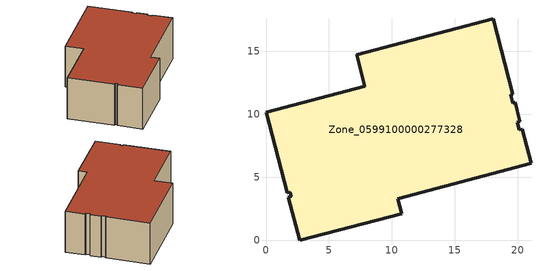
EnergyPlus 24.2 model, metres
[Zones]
Zone_0599100000277328
 floor ground (C_G): 19.99,9.39 20.15,8.76 20.35,8.81 21.07,6.11 10.47,3.29 10.79,2.09 2.69,0 1.78,3.41 2.01,3.48 1.94,3.82 1.69,3.76 0,10.15 7.87,12.22 7.21,14.72 18.05,17.59 19.62,11.6 19.46,11.55 19.62,10.9 19.79,10.94 20.18,9.45 z0
 wall outside (C_F): 10.79,2.09 10.47,3.29 21.07,6.11 20.35,8.81 20.15,8.76 19.99,9.39 20.18,9.45 19.79,10.94 19.62,10.9 19.46,11.55 19.62,11.6 18.05,17.59 7.21,14.72 7.87,12.22 0,10.15 1.69,3.76 1.94,3.82 2.01,3.48 1.78,3.41 2.69,0 10.79,2.09 z0:6.32
 roof outside (C_R): 20.15,8.76 19.99,9.39 20.18,9.45 19.79,10.94 19.62,10.9 19.46,11.55 19.62,11.6 18.05,17.59 7.21,14.72 7.87,12.22 0,10.15 1.69,3.76 1.94,3.82 2.01,3.48 1.78,3.41 2.69,0 10.79,2.09 10.47,3.29 21.07,6.11 20.35,8.81 z6.32
[BUILDING]
Pand.0599100000277328: North Axis=0; Terrain=City; Loads Convergence Tolerance Value=0.04; Temperature Convergence Tolerance Value=0.4; Solar Distribution=FullExterior; Maximum Number of Warmup Days=25; Minimum Number of Warmup Days=1
[Site:Location]
Rotterdam.The.Hague.AP_ZH_NLD Design_Conditions: Latitude=51.96; Longitude=4.45; Time Zone=1; Elevation=-4.5
[SITE:GROUNDTEMPERATURE:BUILDINGSURFACE]
18, 18, 18, 18, 18, 18, 18, 18, 18, 18, 18, 18
[MATERIAL] Thermal Absorptance=0.9; Solar Absorptance=0.7; Visible Absorptance=0.7
Name | Roughness | Thickness | Conductivity | Density | Specific Heat
G.D.1965 | MediumSmooth | 0.15 | 1 | 540 | 1210
F.D.1965 | Rough | 0.3 | 0.857143 | 1920 | 840
R.D.1965 | MediumRough | 0.2 | 0.08 | 1500 | 1000
[CONSTRUCTION]
C_G: G.D.1965
C_F: F.D.1965
C_R: R.D.1965
[ZONE]
Zone_0599100000277328: Type=1; Multiplier=1; Ceiling Height=Autocalculate; Volume=Autocalculate; Floor Area=autocalculate; Part of Total Floor Area=Yes
[ZONEINFILTRATION:DESIGNFLOWRATE]
Infil_Zone_0599100000277328: Zone or ZoneList or Space or SpaceList=Zone_0599100000277328; Schedule=AlwaysOn; Design Flow Rate Calculation Method=Flow/Area; Flow Rate per Floor Area=0.0042; Constant Term Coefficient=1; Temperature Term Coefficient=0; Velocity Term Coefficient=0; Velocity Squared Term Coefficient=0
[HVACTEMPLATE:ZONE:IDEALLOADSAIRSYSTEM]
Zone_0599100000277328: Maximum Heating Supply Air Temperature=50; Minimum Cooling Supply Air Temperature=13; Maximum Heating Supply Air Humidity Ratio=0.0156; Minimum Cooling Supply Air Humidity Ratio=0.0077; Heating Limit=NoLimit; Cooling Limit=NoLimit; Dehumidification Control Type=ConstantSensibleHeatRatio; Cooling Sensible Heat Ratio=0.7; Dehumidification Setpoint=60; Humidification Control Type=None; Humidification Setpoint=30; Outdoor Air Method=None; Outdoor Air Flow Rate per Person=0.00944; Outdoor Air Flow Rate per Zone Floor Area=0; Outdoor Air Flow Rate per Zone=0; Demand Controlled Ventilation Type=None; Outdoor Air Economizer Type=NoEconomizer; Heat Recovery Type=None; Sensible Heat Recovery Effectiveness=0.7; Latent Heat Recovery Effectiveness=0.65
[ZONECONTROL:THERMOSTAT]
ThermostatControl_Zone_0599100000277328: Zone or ZoneList=Zone_0599100000277328; Control Type Schedule=DualSetpointControlType; Control 1=Thermostat_Zone_0599100000277328; Temperature Difference Between Cutout And Setpoint=0
[THERMOSTATSETPOINT:DUALSETPOINT]
Thermostat_Zone_0599100000277328: Heating Setpoint Temperature Schedule=HeatingSetpoint_Zone_0599100000277328; Cooling Setpoint Temperature Schedule=CoolingSetpoint_Zone_0599100000277328
[SCHEDULE:COMPACT]
HeatingSetpoint_Zone_0599100000277328: Through: 12/31, For: AllDays, Until: 24:00, 21
CoolingSetpoint_Zone_0599100000277328: Through: 12/31, For: AllDays, Until: 24:00, 24
DualSetpointControlType: Through: 12/31, For: AllDays, Until: 24:00, 4
AlwaysOn: Through: 12/31, For: AllDays, Until: 24:00, 1
